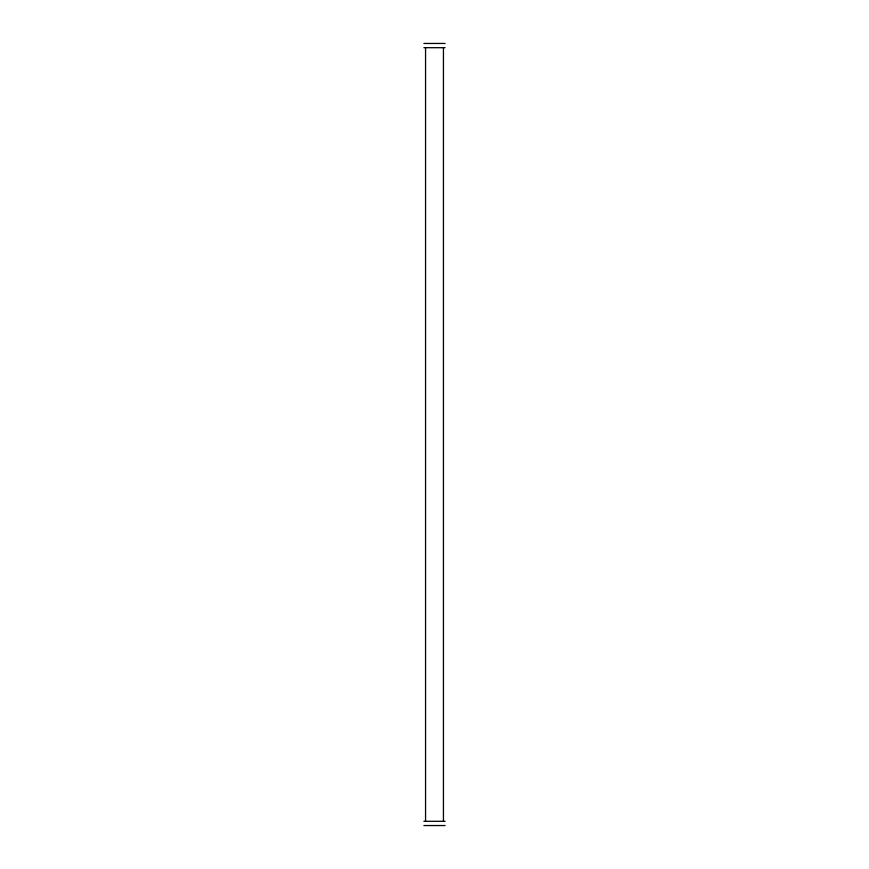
<?xml version="1.0" encoding="UTF-8"?>
<svg xmlns="http://www.w3.org/2000/svg" width="869" height="869" viewBox="0 0 869 869"><rect width="100%" height="100%" fill="white"/><g stroke="black" fill="none" stroke-linecap="round" stroke-linejoin="round"><path stroke-width="1.3" d="M423.898 43.45L445.102 43.45M423.898 47.697L445.102 47.697M423.898 821.303L445.102 821.303M423.898 825.55L445.102 825.55M443.44 47.697L443.44 821.303M425.56 47.697L425.56 821.303"/></g></svg>
